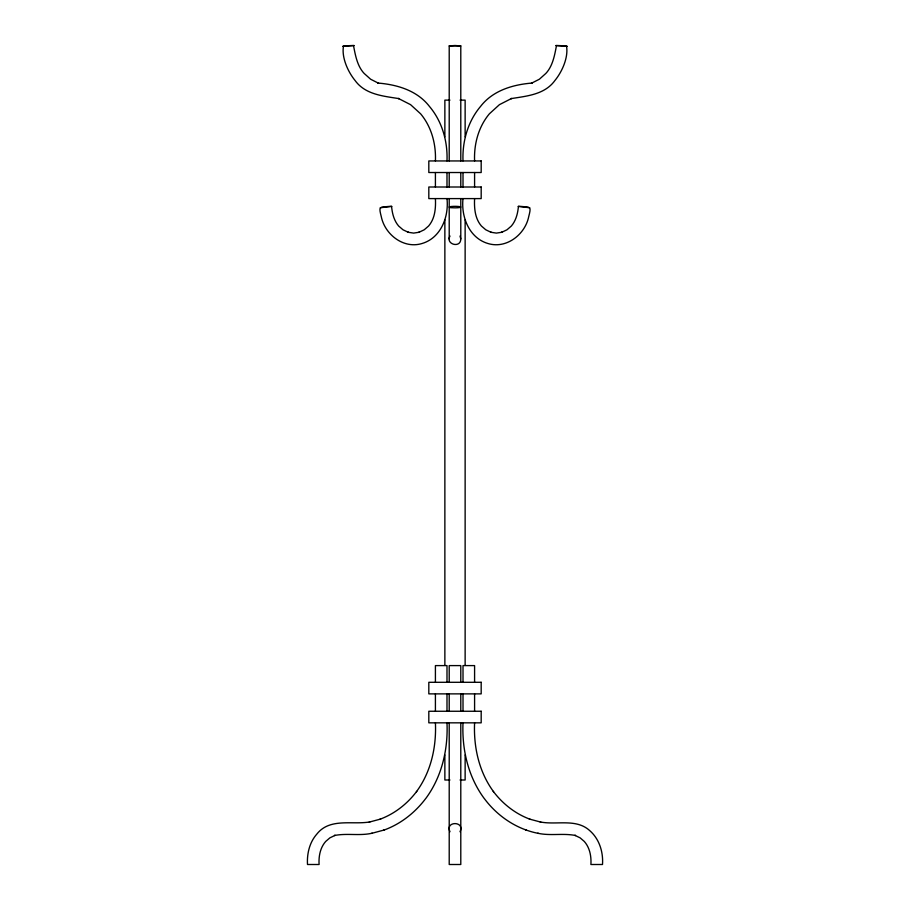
<?xml version="1.0" encoding="UTF-8"?>
<svg xmlns="http://www.w3.org/2000/svg" width="910" height="910" viewBox="0 0 910 910"><rect width="100%" height="100%" fill="white"/><g stroke="black" fill="none" stroke-linecap="round" stroke-linejoin="round"><path stroke-width="1.36" d="M474.588 160.945C473.871 144.144 478.467 126.854 489.375 113.818L499.431 104.661L511.579 98.462L510.874 98.655C526.606 96.073 544.669 94.731 554.963 80.455C562.448 71.253 568.454 57.137 566.532 46.137C563.199 45.784 559.855 45.568 556.51 45.5C554.816 54.111 552.984 65.907 545.852 73.426L539.391 79.215L531.451 83.242L532.145 83.049C512.944 84.596 492.913 90.431 480.571 106.413C467.842 121.439 462.223 141.448 463.008 160.945M463.008 198.596C461.006 216.762 469.071 237.908 487.942 243.505C506.324 249.203 525.115 234.552 528.721 216.637C531.44 206.126 530.314 207.423 522.511 206.547C521.157 206.445 519.792 206.274 518.427 206.354C517.813 213.202 516.072 220.538 511.352 226.033L506.995 229.786L501.512 232.403L502.218 232.209L496.382 233.096L490.558 232.209L491.263 232.403L485.781 229.786L481.424 226.033C474.906 218.457 474.144 208.14 474.588 198.596M460.79 198.596L460.79 238.943C460.813 248.601 445.161 244.358 449.984 236.02M460.016 831.74C465.328 820.9 444.671 820.9 449.984 831.74M446.992 198.596C448.994 216.762 440.929 237.908 422.058 243.505C403.676 249.203 384.885 234.552 381.279 216.637C378.56 206.126 379.686 207.423 387.489 206.547C388.843 206.445 390.208 206.274 391.573 206.354C392.187 213.202 393.928 220.538 398.648 226.033L403.005 229.786L408.488 232.403L407.782 232.209L413.618 233.096L419.442 232.209L418.736 232.403L424.219 229.786L428.576 226.033C435.094 218.457 435.856 208.14 435.412 198.596M391.778 206.422L380.266 207.742M449.21 160.945L449.21 45.921L455 45.5L460.79 45.921L460.79 160.945M460.79 45.921L449.21 45.921M383.667 830.136L384.373 829.943C400.878 823.857 415.062 812.63 425.618 798.65L425.937 798.275C441.862 776.639 448.152 749.396 446.992 722.836M529.734 207.742L518.222 206.422M435.412 160.945C436.129 144.144 431.533 126.854 420.625 113.818L410.569 104.661L398.421 98.462L399.126 98.655C383.394 96.073 365.331 94.731 355.036 80.455C347.552 71.253 341.546 57.137 343.468 46.137C346.801 45.784 350.145 45.568 353.489 45.5C355.184 54.111 357.016 65.907 364.148 73.426L370.609 79.215L378.549 83.242L377.855 83.049C397.056 84.596 417.087 90.431 429.429 106.413C442.158 121.439 447.777 141.448 446.992 160.945M354.263 45.557L342.706 46.296M435.412 722.836C436.504 747.064 430.987 771.998 416.416 791.734L416.735 791.359C407.339 803.803 394.701 813.802 380.016 819.216L380.71 819.034L369.176 822.117L369.904 821.923C352.352 824.995 329.898 817.635 316.964 833.947C309.571 842.228 306.852 853.614 307.5 864.5L319.091 864.5C318.591 856.378 320.161 847.745 325.678 841.466L329.886 837.848L335.176 835.312L334.471 835.505C346.846 832.991 359.791 836.097 372.201 833.196M371.473 833.401L384.373 829.943M567.294 46.296L555.737 45.557M449.927 100.123L444.865 100.123L444.865 136.898M460.073 100.123L465.135 100.123L465.135 136.898M449.927 780.006L444.865 780.006L444.865 754.913M460.073 780.006L465.135 780.006L465.135 754.913M463.008 722.836C461.848 749.396 468.138 776.639 484.063 798.275L484.382 798.65C497.508 816.27 516.789 829.317 538.527 833.401C550.732 835.96 563.392 833.037 575.529 835.505L574.824 835.312L580.114 837.848L584.322 841.466C589.839 847.745 591.409 856.378 590.909 864.5L602.5 864.5C603.364 852.147 599.383 839.122 589.919 830.796C576.303 818.079 556.51 825.313 540.096 821.923L540.824 822.117L529.29 819.034L529.984 819.216C515.299 813.802 502.661 803.803 493.265 791.359L493.584 791.734C479.013 771.998 473.496 747.064 474.588 722.836M525.627 829.943L526.333 830.136M537.799 833.196L538.527 833.401M460.016 236.02L460.79 238.943M474.588 172.525L474.588 187.005M474.588 682.295L474.588 665.597L463.008 665.597L463.008 682.295M474.588 693.875L474.588 711.256M465.135 219.867L465.135 665.267M463.008 172.525L463.008 187.005M463.008 693.875L463.008 711.256M460.79 172.525L460.79 187.005M460.79 682.295L460.79 665.597L449.21 665.597L449.21 682.295M460.79 693.875L460.79 711.256M460.79 722.836L460.79 864.5L449.21 864.5L449.21 722.836M449.21 172.525L449.21 187.005M449.21 198.596L449.21 238.943M449.21 693.875L449.21 711.256M446.992 172.525L446.992 187.005M446.992 682.295L446.992 665.597L435.412 665.597L435.412 682.295M446.992 693.875L446.992 711.256M444.865 219.867L444.865 665.267M435.412 172.525L435.412 187.005M435.412 693.875L435.412 711.256M481.185 160.945L428.815 160.945L428.815 172.525L481.185 172.525L481.185 160.945M481.185 187.005L428.815 187.005L428.815 198.596L481.185 198.596L481.185 187.005M481.185 682.295L428.815 682.295L428.815 693.875L481.185 693.875L481.185 682.295M481.185 711.256L428.815 711.256L428.815 722.836L481.185 722.836L481.185 711.256M450.905 207.617A5.79 0.751 0 0 0 460.596 207.275A5.79 0.751 0 0 0 453.498 206.354A5.79 0.751 0 0 0 450.905 207.617"/></g></svg>
